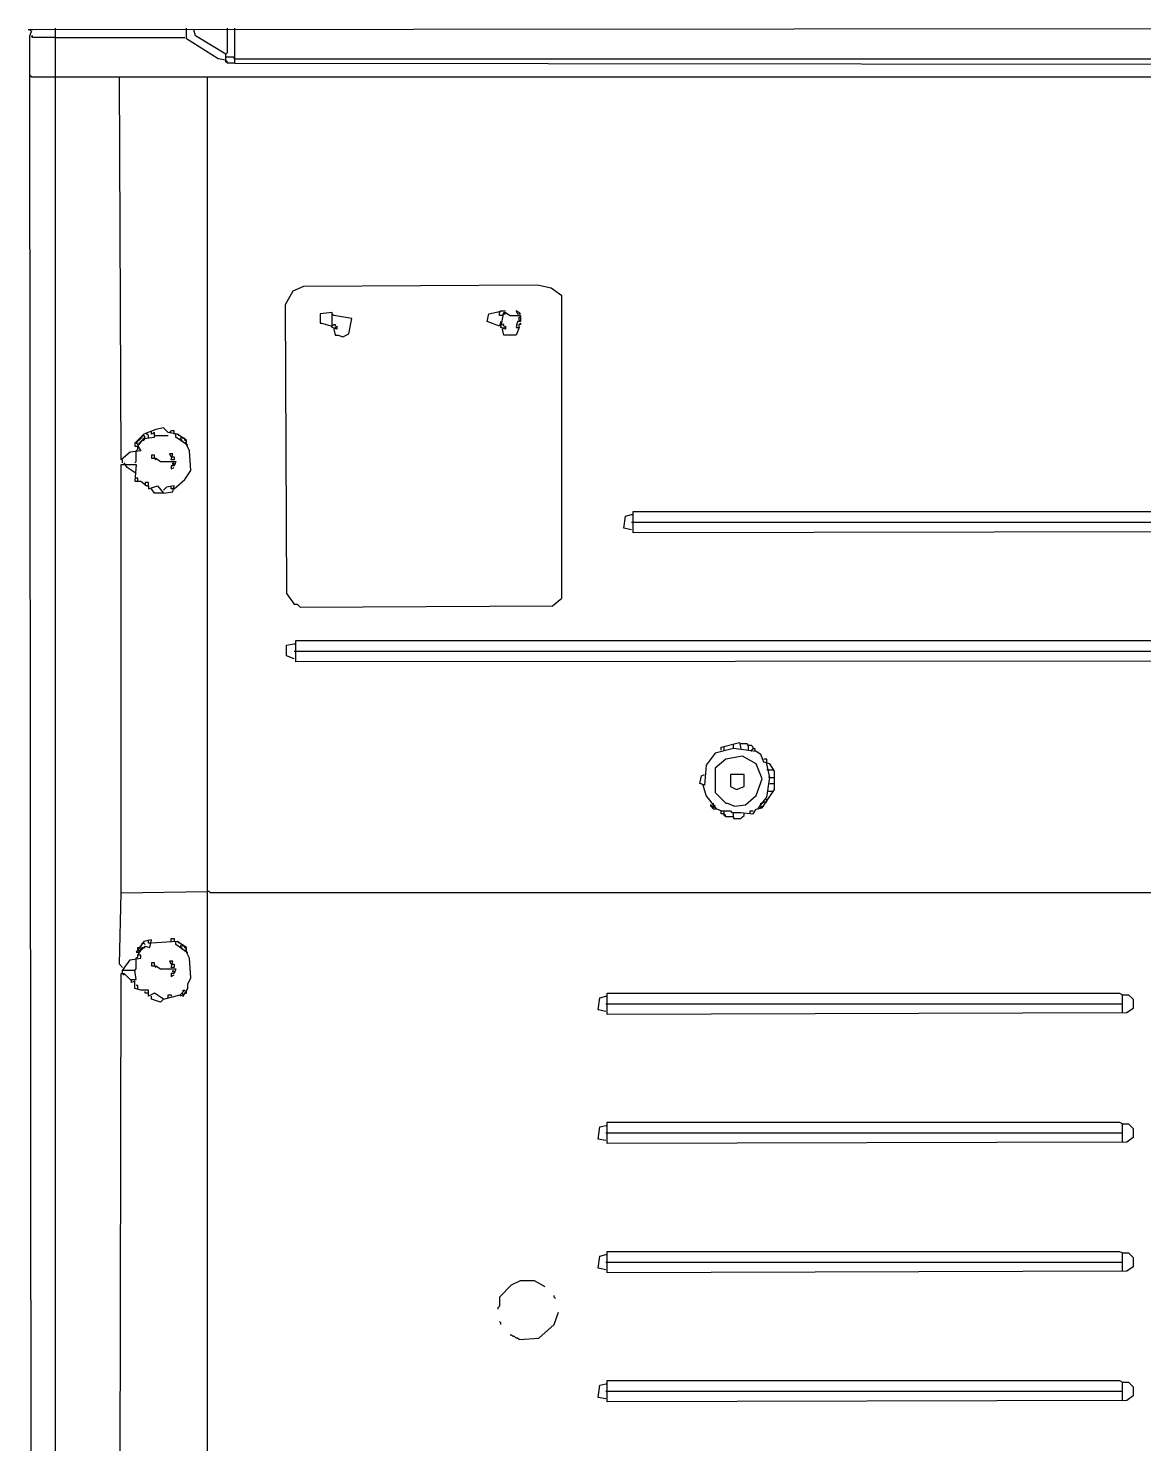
# Model space of a CAD drawing. Extents: x 3792242 to 5145247, y -1546315 to -1031918.
# Drawn here: x 4207860 to 4208379, y -1492324 to -1491666 of the extents above; entities that cross this region are included whole.
import ezdxf

# ---------------------------------------------------------------- set-up
doc = ezdxf.new("R2010")
doc.units = 0
doc.header["$MEASUREMENT"] = 0
doc.layers.add('ZZ-chladenie', color=133, linetype='CONTINUOUS')

msp = doc.modelspace()

# ---------------------------------------------------------------- linework, layer by layer
at = {"layer": 'ZZ-chladenie', "color": 9}
for p, q in [((4207862.541, -1491666.844), (4207860.422, -1491666.844)), ((4207861.835, -1491667.551), (4207861.128, -1491666.844)), ((4207861.128, -1491669.671), (4207861.835, -1491667.551)), ((4208792.44, -1491666.137), (4207862.541, -1491666.844)), ((4207873.14, -1492975.641), (4207873.14, -1491666.137)), ((4207933.909, -1491666.844), (4207933.909, -1491666.137)), ((4207933.909, -1491671.084), (4207933.909, -1491666.844)), ((4207938.149, -1491669.671), (4207937.442, -1491666.844)), ((4207952.988, -1491677.444), (4207952.988, -1491666.137)), ((4207956.52, -1491682.389), (4207956.52, -1491666.137)), ((4207861.128, -1491687.336), (4207861.128, -1491669.671)), ((4207862.541, -1491670.377), (4207861.835, -1491669.671)), ((4207861.835, -1491669.671), (4207862.541, -1491669.671)), ((4207873.14, -1491670.377), (4207862.541, -1491670.377)), ((4207873.14, -1491670.377), (4207933.202, -1491670.377)), ((4207948.748, -1491680.27), (4207933.909, -1491671.084)), ((4207952.281, -1491678.15), (4207938.149, -1491669.671)), ((4207952.281, -1491680.976), (4207948.748, -1491680.27)), ((4207952.281, -1491678.15), (4207952.988, -1491677.444)), ((4207952.281, -1491681.683), (4207952.281, -1491678.15)), ((4207955.814, -1491679.563), (4207952.281, -1491679.563)), ((4207952.281, -1491680.976), (4207952.988, -1491681.683)), ((4207956.52, -1491680.27), (4207955.814, -1491679.563)), ((4207956.52, -1491680.27), (4208700.58, -1491680.27)), ((4207862.22, -1492975.641), (4207861.128, -1491687.336)), ((4207861.835, -1491688.749), (4207861.128, -1491688.042)), ((4207952.988, -1491682.389), (4207952.281, -1491681.683)), ((4207956.52, -1491682.389), (4207952.988, -1491682.389)), ((4207956.52, -1491682.389), (4208700.58, -1491683.096)), ((4207861.835, -1491688.749), (4207873.14, -1491688.749)), ((4207873.14, -1491688.749), (4207902.818, -1491688.749)), ((4207903.524, -1491866.815), (4207902.818, -1491688.749)), ((4207902.818, -1491688.749), (4207943.801, -1491688.749)), ((4207943.801, -1492975.641), (4207943.801, -1491688.749)), ((4207943.801, -1491688.749), (4208752.87, -1491688.749)), ((4207988.318, -1491786.261), (4207983.372, -1491788.381)), ((4208097.135, -1491785.555), (4207988.318, -1491786.261)), ((4208103.495, -1491786.968), (4208097.135, -1491785.555)), ((4207983.372, -1491788.381), (4207979.838, -1491794.741)), ((4208108.442, -1491790.501), (4208103.495, -1491786.968)), ((4208108.442, -1491931.116), (4208108.442, -1491790.501)), ((4207979.838, -1491794.741), (4207980.545, -1491928.996)), ((4208001.743, -1491798.273), (4207996.09, -1491798.98)), ((4207996.09, -1491798.98), (4207996.09, -1491803.22)), ((4208001.743, -1491805.339), (4208001.743, -1491798.273)), ((4208002.45, -1491799.687), (4208001.743, -1491798.98)), ((4208010.929, -1491801.1), (4208002.45, -1491799.687)), ((4208073.817, -1491802.513), (4208074.524, -1491798.98)), ((4208074.524, -1491798.98), (4208080.884, -1491797.567)), ((4208079.47, -1491798.273), (4208080.177, -1491797.567)), ((4208079.47, -1491799.687), (4208079.47, -1491798.273)), ((4208080.884, -1491799.687), (4208079.47, -1491799.687)), ((4208080.177, -1491797.567), (4208080.884, -1491797.567)), ((4208080.177, -1491805.339), (4208081.59, -1491798.273)), ((4208080.884, -1491797.567), (4208082.297, -1491797.567)), ((4208080.884, -1491799.687), (4208081.59, -1491798.98)), ((4208081.59, -1491798.273), (4208082.297, -1491798.273)), ((4208081.59, -1491798.98), (4208082.297, -1491798.98)), ((4208082.297, -1491798.273), (4208084.417, -1491799.687)), ((4208084.417, -1491799.687), (4208089.363, -1491799.687)), ((4208088.656, -1491798.273), (4208087.243, -1491797.567)), ((4208087.243, -1491797.567), (4208087.95, -1491798.98)), ((4208087.95, -1491798.98), (4208089.363, -1491798.98)), ((4208089.363, -1491798.98), (4208088.656, -1491798.273)), ((4208089.363, -1491799.687), (4208089.363, -1491802.513)), ((4207996.09, -1491803.22), (4207996.797, -1491803.22)), ((4207996.797, -1491803.22), (4208001.743, -1491804.633)), ((4208001.743, -1491804.633), (4208002.45, -1491803.926)), ((4208003.863, -1491806.046), (4208001.743, -1491805.339)), ((4208002.45, -1491803.926), (4208003.156, -1491803.926)), ((4208002.45, -1491806.046), (4208003.863, -1491804.633)), ((4208002.45, -1491806.046), (4208003.156, -1491808.873)), ((4208003.156, -1491803.926), (4208003.156, -1491804.633)), ((4208003.863, -1491804.633), (4208003.863, -1491806.046)), ((4208009.516, -1491808.166), (4208010.929, -1491801.1)), ((4208079.47, -1491804.633), (4208073.817, -1491802.513)), ((4208080.177, -1491802.513), (4208079.47, -1491804.633)), ((4208082.297, -1491806.046), (4208080.177, -1491805.339)), ((4208081.59, -1491803.926), (4208080.884, -1491803.926)), ((4208080.884, -1491803.926), (4208081.59, -1491804.633)), ((4208080.884, -1491806.046), (4208082.297, -1491804.633)), ((4208081.59, -1491808.873), (4208080.884, -1491806.046)), ((4208081.59, -1491804.633), (4208081.59, -1491803.926)), ((4208082.297, -1491804.633), (4208082.297, -1491806.046)), ((4208087.95, -1491802.513), (4208087.243, -1491805.339)), ((4208087.95, -1491803.926), (4208087.243, -1491803.926)), ((4208087.243, -1491805.339), (4208088.656, -1491805.339)), ((4208088.656, -1491805.339), (4208087.243, -1491808.873)), ((4208089.363, -1491802.513), (4208087.95, -1491802.513)), ((4208088.656, -1491801.807), (4208088.656, -1491800.393)), ((4208088.656, -1491800.393), (4208089.363, -1491800.393)), ((4208088.656, -1491801.807), (4208089.363, -1491801.807)), ((4208088.656, -1491803.926), (4208089.363, -1491803.22)), ((4208088.656, -1491805.339), (4208088.656, -1491803.926)), ((4208089.363, -1491803.926), (4208088.656, -1491803.926)), ((4208089.363, -1491803.22), (4208089.363, -1491803.926)), ((4208003.156, -1491808.873), (4208004.569, -1491808.873)), ((4208004.569, -1491808.873), (4208006.69, -1491809.58)), ((4208006.69, -1491809.58), (4208009.516, -1491808.166)), ((4208087.243, -1491808.873), (4208081.59, -1491808.873)), ((4207923.31, -1491851.976), (4207919.777, -1491852.682)), ((4207925.429, -1491854.095), (4207923.31, -1491851.976)), ((4207914.124, -1491854.802), (4207909.884, -1491859.042)), ((4207909.884, -1491859.042), (4207909.884, -1491860.455)), ((4207910.591, -1491859.042), (4207911.297, -1491858.335)), ((4207911.297, -1491859.748), (4207910.591, -1491859.042)), ((4207911.297, -1491860.455), (4207914.124, -1491856.922)), ((4207911.297, -1491858.335), (4207911.297, -1491857.629)), ((4207911.297, -1491857.629), (4207912.004, -1491857.629)), ((4207912.004, -1491857.629), (4207912.711, -1491856.922)), ((4207912.004, -1491859.042), (4207912.711, -1491858.335)), ((4207912.004, -1491859.748), (4207912.004, -1491859.042)), ((4207912.711, -1491856.922), (4207913.417, -1491856.216)), ((4207912.711, -1491858.335), (4207913.417, -1491857.629)), ((4207913.417, -1491856.216), (4207913.417, -1491855.509)), ((4207913.417, -1491855.509), (4207914.124, -1491855.509)), ((4207913.417, -1491857.629), (4207914.124, -1491857.629)), ((4207919.777, -1491852.682), (4207914.124, -1491854.802)), ((4207914.831, -1491856.216), (4207914.124, -1491855.509)), ((4207914.124, -1491856.922), (4207914.831, -1491856.216)), ((4207914.124, -1491856.922), (4207919.07, -1491856.216)), ((4207914.124, -1491857.629), (4207914.831, -1491856.922)), ((4207915.537, -1491854.802), (4207915.537, -1491854.095)), ((4207916.244, -1491855.509), (4207915.537, -1491854.802)), ((4207916.244, -1491856.922), (4207916.244, -1491855.509)), ((4207917.657, -1491854.802), (4207917.657, -1491853.389)), ((4207919.07, -1491854.095), (4207917.657, -1491854.802)), ((4207919.07, -1491856.216), (4207919.07, -1491854.095)), ((4207919.07, -1491855.509), (4207925.429, -1491855.509)), ((4207929.67, -1491854.802), (4207925.429, -1491854.095)), ((4207926.842, -1491853.389), (4207926.136, -1491854.095)), ((4207926.136, -1491854.095), (4207926.842, -1491854.095)), ((4207928.256, -1491853.389), (4207926.842, -1491853.389)), ((4207928.256, -1491854.802), (4207928.256, -1491853.389)), ((4207928.963, -1491856.216), (4207928.963, -1491854.802)), ((4207933.909, -1491859.748), (4207928.963, -1491856.216)), ((4207933.909, -1491857.629), (4207929.67, -1491854.802)), ((4207930.376, -1491855.509), (4207930.376, -1491854.802)), ((4207931.083, -1491856.922), (4207931.789, -1491856.216)), ((4207931.789, -1491857.629), (4207931.083, -1491856.922)), ((4207931.789, -1491856.216), (4207932.496, -1491856.922)), ((4207931.789, -1491858.335), (4207931.789, -1491857.629)), ((4207932.496, -1491858.335), (4207931.789, -1491858.335)), ((4207933.202, -1491856.922), (4207932.496, -1491856.922)), ((4207933.202, -1491857.629), (4207933.202, -1491856.922)), ((4207933.909, -1491858.335), (4207933.202, -1491857.629)), ((4207933.202, -1491859.042), (4207933.909, -1491858.335)), ((4207933.909, -1491859.748), (4207933.202, -1491859.042)), ((4207933.909, -1491859.748), (4207933.909, -1491857.629)), ((4207907.764, -1491863.282), (4207903.524, -1491866.815)), ((4207912.711, -1491862.575), (4207907.764, -1491863.282)), ((4207909.884, -1491860.455), (4207911.297, -1491860.455)), ((4207910.591, -1491862.575), (4207911.297, -1491861.868)), ((4207910.591, -1491867.521), (4207910.591, -1491862.575)), ((4207911.297, -1491860.455), (4207912.004, -1491859.748)), ((4207911.297, -1491861.868), (4207911.297, -1491860.455)), ((4207911.297, -1491860.455), (4207912.711, -1491862.575)), ((4207919.07, -1491864.695), (4207917.657, -1491864.695)), ((4207917.657, -1491864.695), (4207917.657, -1491866.108)), ((4207919.07, -1491866.108), (4207919.07, -1491864.695)), ((4207927.549, -1491863.989), (4207926.136, -1491863.989)), ((4207926.136, -1491863.989), (4207926.842, -1491865.402)), ((4207926.842, -1491866.815), (4207927.549, -1491863.989)), ((4207926.842, -1491865.402), (4207928.256, -1491865.402)), ((4207928.256, -1491865.402), (4207928.256, -1491866.815)), ((4207933.909, -1491859.748), (4207934.615, -1491859.748)), ((4207935.322, -1491862.575), (4207933.909, -1491859.748)), ((4207936.029, -1491871.761), (4207935.322, -1491862.575)), ((4207903.524, -1492068.198), (4207903.524, -1491868.934)), ((4207903.524, -1491868.934), (4207910.591, -1491868.934)), ((4207904.231, -1491868.228), (4207904.231, -1491866.815)), ((4207906.351, -1491870.348), (4207904.938, -1491868.228)), ((4207910.591, -1491873.174), (4207906.351, -1491870.348)), ((4207909.884, -1491868.228), (4207910.591, -1491867.521)), ((4207910.591, -1491868.934), (4207909.884, -1491876.707)), ((4207917.657, -1491866.108), (4207919.777, -1491866.108)), ((4207919.07, -1491866.108), (4207919.777, -1491866.815)), ((4207919.777, -1491866.108), (4207921.897, -1491867.521)), ((4207921.897, -1491867.521), (4207928.963, -1491867.521)), ((4207928.256, -1491866.815), (4207926.842, -1491866.815)), ((4207928.256, -1491869.641), (4207926.842, -1491869.641)), ((4207926.842, -1491869.641), (4207926.842, -1491871.054)), ((4207926.842, -1491871.054), (4207928.256, -1491870.348)), ((4207927.549, -1491868.934), (4207927.549, -1491868.228)), ((4207927.549, -1491868.228), (4207928.256, -1491868.934)), ((4207928.256, -1491868.934), (4207927.549, -1491868.934)), ((4207928.963, -1491867.521), (4207928.256, -1491869.641)), ((4207933.202, -1491876), (4207936.029, -1491871.761)), ((4207910.591, -1491875.294), (4207909.884, -1491875.294)), ((4207909.884, -1491876.707), (4207912.711, -1491876.707)), ((4207911.297, -1491875.294), (4207910.591, -1491875.294)), ((4207911.297, -1491876.707), (4207911.297, -1491875.294)), ((4207912.711, -1491876.707), (4207915.537, -1491878.827)), ((4207916.244, -1491877.414), (4207914.831, -1491877.414)), ((4207914.831, -1491877.414), (4207914.831, -1491878.12)), ((4207914.831, -1491878.12), (4207914.831, -1491878.827)), ((4207915.537, -1491878.827), (4207916.244, -1491878.827)), ((4207916.244, -1491878.827), (4207916.244, -1491877.414)), ((4207916.244, -1491878.827), (4207916.244, -1491880.24)), ((4207916.244, -1491880.24), (4207920.483, -1491878.827)), ((4207920.483, -1491878.827), (4207923.31, -1491882.36)), ((4207928.256, -1491878.827), (4207924.723, -1491879.534)), ((4207926.842, -1491880.24), (4207926.842, -1491878.827)), ((4207927.549, -1491881.653), (4207928.256, -1491878.827)), ((4207928.256, -1491880.24), (4207933.202, -1491876)), ((4207919.07, -1491882.36), (4207917.657, -1491880.24)), ((4207923.31, -1491882.36), (4207919.07, -1491882.36)), ((4207924.723, -1491879.534), (4207923.31, -1491880.947)), ((4207923.31, -1491882.36), (4207927.549, -1491881.653)), ((4207928.256, -1491880.24), (4207926.842, -1491880.24)), ((4208141.652, -1491900.732), (4208141.652, -1491890.839)), ((4208141.652, -1491890.839), (4208513.329, -1491890.839)), ((4208137.412, -1491898.612), (4208138.119, -1491892.959)), ((4208140.946, -1491899.318), (4208137.412, -1491898.612)), ((4208138.119, -1491892.959), (4208140.946, -1491892.252)), ((4208140.946, -1491892.252), (4208141.652, -1491892.252)), ((4208140.946, -1491895.786), (4208514.742, -1491895.786)), ((4208516.862, -1491900.025), (4208141.652, -1491900.732)), ((4207980.545, -1491928.996), (4207984.078, -1491933.943)), ((4208104.202, -1491934.649), (4208108.442, -1491931.116)), ((4207984.078, -1491933.943), (4207985.491, -1491933.943)), ((4207985.491, -1491933.943), (4207986.905, -1491935.356)), ((4207986.905, -1491935.356), (4208104.202, -1491934.649)), ((4207984.785, -1491960.794), (4207984.785, -1491950.901)), ((4207984.785, -1491950.901), (4208670.196, -1491950.901)), ((4207980.545, -1491953.021), (4207984.078, -1491952.314)), ((4207980.545, -1491957.968), (4207980.545, -1491953.021)), ((4207984.078, -1491959.381), (4207980.545, -1491957.968)), ((4207984.078, -1491952.314), (4207984.785, -1491952.314)), ((4207984.078, -1491955.847), (4208671.609, -1491955.847)), ((4208673.729, -1491960.087), (4207984.785, -1491960.794)), ((4208179.809, -1492003.19), (4208175.569, -1492008.843)), ((4208188.288, -1492001.07), (4208179.809, -1492003.19)), ((4208182.635, -1492000.364), (4208191.114, -1491998.244)), ((4208182.635, -1492001.777), (4208182.635, -1492000.364)), ((4208184.049, -1492001.777), (4208184.049, -1492000.364)), ((4208188.288, -1492001.07), (4208188.288, -1491998.951)), ((4208198.887, -1492002.484), (4208188.288, -1492001.07)), ((4208191.114, -1491998.244), (4208191.821, -1492001.07)), ((4208194.648, -1491998.951), (4208191.821, -1491998.951)), ((4208195.355, -1491999.657), (4208194.648, -1491998.951)), ((4208196.768, -1491999.657), (4208195.355, -1491999.657)), ((4208195.355, -1492001.777), (4208195.355, -1491999.657)), ((4208197.474, -1492000.364), (4208196.768, -1491999.657)), ((4208196.768, -1492001.777), (4208197.474, -1492001.07)), ((4208196.768, -1492002.484), (4208196.768, -1492001.777)), ((4208197.474, -1492001.07), (4208197.474, -1492000.364)), ((4208197.474, -1492001.07), (4208198.181, -1492001.07)), ((4208198.181, -1492001.07), (4208198.181, -1492002.484)), ((4208201.008, -1492003.897), (4208198.887, -1492002.484)), ((4208202.421, -1492007.43), (4208201.008, -1492003.897)), ((4208175.569, -1492008.843), (4208174.863, -1492018.029)), ((4208184.755, -1492006.017), (4208179.809, -1492010.256)), ((4208179.809, -1492010.256), (4208179.809, -1492021.562)), ((4208192.528, -1492004.604), (4208184.755, -1492006.017)), ((4208198.887, -1492008.136), (4208192.528, -1492004.604)), ((4208201.714, -1492015.203), (4208198.887, -1492008.136)), ((4208203.834, -1492006.017), (4208202.421, -1492006.017)), ((4208205.247, -1492008.136), (4208202.421, -1492007.43)), ((4208203.834, -1492008.136), (4208203.834, -1492006.017)), ((4208205.247, -1492014.496), (4208203.834, -1492008.136)), ((4208207.367, -1492011.67), (4208205.247, -1492008.136)), ((4208172.743, -1492017.322), (4208173.449, -1492013.789)), ((4208173.449, -1492013.789), (4208174.863, -1492013.083)), ((4208193.235, -1492013.083), (4208186.875, -1492013.083)), ((4208186.875, -1492013.083), (4208186.875, -1492018.736)), ((4208193.235, -1492018.736), (4208193.235, -1492013.083)), ((4208198.887, -1492022.975), (4208201.714, -1492015.203)), ((4208204.54, -1492010.963), (4208203.834, -1492010.963)), ((4208203.834, -1492023.682), (4208205.247, -1492014.496)), ((4208204.54, -1492010.963), (4208206.66, -1492010.963)), ((4208205.247, -1492014.496), (4208204.54, -1492014.496)), ((4208205.247, -1492014.496), (4208207.367, -1492014.496)), ((4208207.367, -1492020.149), (4208207.367, -1492011.67)), ((4208174.863, -1492018.029), (4208172.743, -1492017.322)), ((4208174.156, -1492018.029), (4208173.449, -1492017.322)), ((4208175.569, -1492022.975), (4208174.156, -1492018.029)), ((4208178.396, -1492026.509), (4208175.569, -1492022.975)), ((4208179.809, -1492021.562), (4208184.755, -1492026.509)), ((4208186.875, -1492018.736), (4208189.701, -1492020.149)), ((4208189.701, -1492020.149), (4208193.235, -1492018.736)), ((4208193.942, -1492027.215), (4208198.887, -1492022.975)), ((4208201.008, -1492027.215), (4208203.834, -1492023.682)), ((4208201.714, -1492028.628), (4208207.367, -1492020.149)), ((4208203.127, -1492024.388), (4208203.834, -1492023.682)), ((4208204.54, -1492020.856), (4208206.66, -1492020.856)), ((4208205.247, -1492017.322), (4208207.367, -1492017.322)), ((4208178.396, -1492027.922), (4208177.689, -1492027.215)), ((4208177.689, -1492027.215), (4208177.689, -1492027.922)), ((4208177.689, -1492027.922), (4208178.396, -1492027.922)), ((4208180.516, -1492029.335), (4208178.396, -1492026.509)), ((4208178.396, -1492027.922), (4208179.103, -1492028.628)), ((4208178.396, -1492028.628), (4208178.396, -1492027.922)), ((4208179.103, -1492029.335), (4208178.396, -1492028.628)), ((4208179.103, -1492027.215), (4208179.103, -1492026.509)), ((4208179.809, -1492027.922), (4208179.103, -1492027.215)), ((4208179.103, -1492028.628), (4208179.809, -1492027.922)), ((4208179.103, -1492028.628), (4208179.809, -1492027.922)), ((4208180.516, -1492029.335), (4208179.103, -1492029.335)), ((4208182.635, -1492030.041), (4208180.516, -1492029.335)), ((4208182.635, -1492031.454), (4208182.635, -1492030.041)), ((4208182.635, -1492030.041), (4208184.049, -1492030.041)), ((4208184.049, -1492032.161), (4208184.049, -1492030.041)), ((4208184.049, -1492030.041), (4208186.875, -1492030.041)), ((4208184.755, -1492026.509), (4208185.462, -1492026.509)), ((4208185.462, -1492026.509), (4208188.995, -1492027.922)), ((4208186.875, -1492030.041), (4208187.582, -1492030.748)), ((4208188.995, -1492027.922), (4208193.942, -1492027.215)), ((4208196.061, -1492031.454), (4208196.061, -1492030.041)), ((4208196.061, -1492030.041), (4208197.474, -1492030.041)), ((4208197.474, -1492031.454), (4208198.887, -1492029.335)), ((4208198.887, -1492029.335), (4208201.714, -1492028.628)), ((4208199.594, -1492029.335), (4208201.008, -1492027.215)), ((4208200.301, -1492027.922), (4208201.008, -1492027.215)), ((4208200.301, -1492027.922), (4208201.008, -1492028.628)), ((4208201.008, -1492028.628), (4208200.301, -1492027.922)), ((4208201.008, -1492027.215), (4208201.008, -1492026.509)), ((4208201.008, -1492026.509), (4208201.714, -1492026.509)), ((4208201.008, -1492028.628), (4208201.714, -1492027.922)), ((4208201.714, -1492026.509), (4208202.421, -1492025.802)), ((4208201.714, -1492027.922), (4208202.421, -1492027.922)), ((4208202.421, -1492025.802), (4208203.127, -1492025.802)), ((4208202.421, -1492027.922), (4208202.421, -1492027.215)), ((4208203.834, -1492025.095), (4208203.127, -1492024.388)), ((4208203.127, -1492025.802), (4208203.834, -1492025.802)), ((4208203.834, -1492025.802), (4208203.834, -1492025.095)), ((4208184.049, -1492031.454), (4208182.635, -1492031.454)), ((4208184.049, -1492031.454), (4208184.755, -1492032.161)), ((4208184.755, -1492032.868), (4208184.049, -1492032.161)), ((4208188.288, -1492032.868), (4208184.755, -1492032.868)), ((4208187.582, -1492030.748), (4208188.288, -1492030.748)), ((4208188.288, -1492032.868), (4208188.288, -1492030.748)), ((4208188.288, -1492030.748), (4208191.821, -1492030.748)), ((4208188.288, -1492032.868), (4208188.288, -1492033.575)), ((4208188.288, -1492033.575), (4208191.821, -1492033.575)), ((4208191.821, -1492030.748), (4208197.474, -1492031.454)), ((4208191.821, -1492033.575), (4208192.528, -1492032.868)), ((4208192.528, -1492032.868), (4208193.235, -1492032.161)), ((4208193.235, -1492032.161), (4208193.235, -1492031.454)), ((4207902.818, -1492101.409), (4207903.524, -1492068.198)), ((4207903.524, -1492068.198), (4207943.801, -1492067.492)), ((4207944.508, -1492067.492), (4207943.801, -1492067.492)), ((4207945.215, -1492068.198), (4207944.508, -1492067.492)), ((4208420.057, -1492068.198), (4207945.215, -1492068.198)), ((4207926.842, -1492090.81), (4207926.842, -1492089.397)), ((4207926.842, -1492089.397), (4207928.256, -1492089.397)), ((4207928.256, -1492089.397), (4207928.256, -1492090.81)), ((4207914.124, -1492090.81), (4207910.591, -1492095.756)), ((4207910.591, -1492095.756), (4207911.297, -1492095.756)), ((4207911.297, -1492094.343), (4207911.297, -1492093.636)), ((4207911.297, -1492093.636), (4207912.004, -1492093.636)), ((4207911.297, -1492097.17), (4207912.711, -1492095.049)), ((4207911.297, -1492095.756), (4207912.004, -1492095.756)), ((4207912.004, -1492093.636), (4207912.711, -1492092.93)), ((4207912.004, -1492095.049), (4207912.711, -1492094.343)), ((4207912.004, -1492095.756), (4207912.004, -1492095.049)), ((4207912.711, -1492092.93), (4207913.417, -1492092.223)), ((4207912.711, -1492095.049), (4207914.831, -1492092.93)), ((4207912.711, -1492094.343), (4207913.417, -1492093.636)), ((4207913.417, -1492092.223), (4207913.417, -1492091.517)), ((4207913.417, -1492091.517), (4207914.124, -1492091.517)), ((4207913.417, -1492093.636), (4207914.831, -1492093.636)), ((4207917.657, -1492090.104), (4207914.124, -1492090.81)), ((4207914.124, -1492091.517), (4207914.831, -1492092.223)), ((4207914.831, -1492092.93), (4207916.95, -1492093.636)), ((4207916.244, -1492091.517), (4207916.244, -1492090.104)), ((4207917.657, -1492091.517), (4207916.244, -1492091.517)), ((4207916.95, -1492093.636), (4207917.657, -1492090.104)), ((4207929.67, -1492090.81), (4207917.657, -1492091.517)), ((4207928.963, -1492092.223), (4207928.963, -1492090.81)), ((4207933.909, -1492095.756), (4207928.963, -1492092.223)), ((4207933.909, -1492093.636), (4207929.67, -1492090.81)), ((4207930.376, -1492091.517), (4207930.376, -1492090.81)), ((4207931.083, -1492092.93), (4207931.789, -1492092.223)), ((4207931.789, -1492093.636), (4207931.083, -1492092.93)), ((4207931.789, -1492092.223), (4207932.496, -1492092.93)), ((4207931.789, -1492094.343), (4207931.789, -1492093.636)), ((4207932.496, -1492094.343), (4207931.789, -1492094.343)), ((4207933.202, -1492092.93), (4207932.496, -1492092.93)), ((4207933.202, -1492093.636), (4207933.202, -1492092.93)), ((4207933.909, -1492094.343), (4207933.202, -1492093.636)), ((4207933.202, -1492095.049), (4207933.909, -1492094.343)), ((4207933.909, -1492095.756), (4207933.202, -1492095.049)), ((4207933.909, -1492095.756), (4207933.909, -1492093.636)), ((4207933.909, -1492095.756), (4207934.615, -1492095.756)), ((4207935.322, -1492098.583), (4207933.909, -1492095.756)), ((4207904.231, -1492102.822), (4207902.818, -1492101.409)), ((4207904.231, -1492104.236), (4207907.764, -1492099.289)), ((4207907.764, -1492099.289), (4207912.711, -1492098.583)), ((4207910.591, -1492098.583), (4207911.297, -1492097.876)), ((4207910.591, -1492103.529), (4207910.591, -1492098.583)), ((4207911.297, -1492097.876), (4207911.297, -1492097.17)), ((4207912.711, -1492097.17), (4207911.297, -1492097.17)), ((4207912.711, -1492098.583), (4207912.711, -1492097.17)), ((4207919.07, -1492100.702), (4207917.657, -1492100.702)), ((4207917.657, -1492100.702), (4207917.657, -1492102.115)), ((4207917.657, -1492102.115), (4207919.777, -1492102.115)), ((4207919.07, -1492102.115), (4207919.07, -1492100.702)), ((4207919.07, -1492102.115), (4207919.777, -1492102.822)), ((4207919.777, -1492102.115), (4207921.897, -1492103.529)), ((4207927.549, -1492099.996), (4207926.136, -1492099.996)), ((4207926.136, -1492099.996), (4207926.842, -1492101.409)), ((4207926.842, -1492102.822), (4207927.549, -1492099.996)), ((4207926.842, -1492101.409), (4207928.256, -1492101.409)), ((4207928.256, -1492101.409), (4207928.256, -1492102.822)), ((4207936.029, -1492107.768), (4207935.322, -1492098.583)), ((4207902.818, -1492542.333), (4207903.524, -1492105.649)), ((4207903.524, -1492105.649), (4207904.938, -1492105.649)), ((4207904.231, -1492105.649), (4207904.231, -1492104.236)), ((4207909.884, -1492104.236), (4207904.231, -1492104.236)), ((4207904.231, -1492105.649), (4207904.938, -1492106.355)), ((4207904.938, -1492105.649), (4207907.764, -1492108.475)), ((4207907.764, -1492108.475), (4207910.591, -1492108.475)), ((4207908.471, -1492109.888), (4207908.471, -1492108.475)), ((4207909.884, -1492109.182), (4207908.471, -1492109.888)), ((4207909.884, -1492104.236), (4207910.591, -1492103.529)), ((4207910.591, -1492108.475), (4207909.884, -1492104.236)), ((4207909.884, -1492112.715), (4207909.884, -1492109.182)), ((4207921.897, -1492103.529), (4207928.963, -1492103.529)), ((4207928.256, -1492102.822), (4207926.842, -1492102.822)), ((4207928.256, -1492105.649), (4207926.842, -1492105.649)), ((4207926.842, -1492105.649), (4207926.842, -1492107.062)), ((4207926.842, -1492107.062), (4207928.256, -1492106.355)), ((4207927.549, -1492104.942), (4207927.549, -1492104.236)), ((4207927.549, -1492104.236), (4207928.256, -1492104.942)), ((4207928.256, -1492104.942), (4207927.549, -1492104.942)), ((4207928.963, -1492103.529), (4207928.256, -1492105.649)), ((4207934.615, -1492110.595), (4207936.029, -1492107.768)), ((4207912.711, -1492113.422), (4207909.884, -1492112.715)), ((4207911.297, -1492111.302), (4207910.591, -1492111.302)), ((4207911.297, -1492112.715), (4207911.297, -1492111.302)), ((4207916.244, -1492113.422), (4207912.711, -1492113.422)), ((4207914.831, -1492114.835), (4207914.831, -1492114.128)), ((4207916.244, -1492114.835), (4207914.831, -1492114.835)), ((4207916.244, -1492116.248), (4207916.244, -1492113.422)), ((4207919.07, -1492114.835), (4207916.244, -1492116.248)), ((4207923.31, -1492117.661), (4207919.07, -1492114.835)), ((4207923.31, -1492117.661), (4207931.083, -1492115.541)), ((4207925.429, -1492116.954), (4207925.429, -1492115.541)), ((4207925.429, -1492115.541), (4207926.842, -1492115.541)), ((4207926.842, -1492115.541), (4207926.842, -1492116.248)), ((4207931.083, -1492115.541), (4207933.202, -1492113.422)), ((4207931.083, -1492115.541), (4207931.789, -1492114.835)), ((4207931.083, -1492115.541), (4207931.083, -1492116.248)), ((4207931.083, -1492115.541), (4207932.496, -1492116.248)), ((4207931.789, -1492114.835), (4207932.496, -1492115.541)), ((4207932.496, -1492116.248), (4207934.615, -1492112.715)), ((4207932.496, -1492114.128), (4207932.496, -1492113.422)), ((4207932.496, -1492113.422), (4207933.202, -1492113.422)), ((4207932.496, -1492115.541), (4207933.202, -1492114.835)), ((4207933.202, -1492114.835), (4207933.909, -1492114.835)), ((4207933.909, -1492114.835), (4207933.909, -1492114.128)), ((4207934.615, -1492112.715), (4207934.615, -1492110.595)), ((4208129.64, -1492124.727), (4208129.64, -1492114.835)), ((4208129.64, -1492114.835), (4208367.767, -1492114.835)), ((4208367.767, -1492114.835), (4208369.18, -1492115.541)), ((4208369.18, -1492124.02), (4208369.18, -1492115.541)), ((4208369.18, -1492115.541), (4208372.007, -1492115.541)), ((4208372.007, -1492115.541), (4208374.127, -1492117.661)), ((4207917.657, -1492117.661), (4207917.657, -1492116.248)), ((4207921.897, -1492119.074), (4207917.657, -1492117.661)), ((4207923.31, -1492117.661), (4207921.897, -1492119.074)), ((4207923.31, -1492117.661), (4207922.603, -1492116.954)), ((4208125.4, -1492122.607), (4208126.107, -1492116.954)), ((4208126.107, -1492116.954), (4208128.933, -1492116.248)), ((4208128.933, -1492116.248), (4208129.64, -1492116.248)), ((4208128.933, -1492119.781), (4208369.18, -1492119.781)), ((4208374.127, -1492121.901), (4208371.3, -1492124.02)), ((4208374.127, -1492117.661), (4208374.127, -1492121.901)), ((4208128.933, -1492123.314), (4208125.4, -1492122.607)), ((4208371.3, -1492124.02), (4208129.64, -1492124.727)), ((4208129.64, -1492184.789), (4208129.64, -1492174.897)), ((4208129.64, -1492174.897), (4208367.767, -1492174.897)), ((4208367.767, -1492174.897), (4208369.18, -1492175.603)), ((4208125.4, -1492182.669), (4208126.107, -1492177.016)), ((4208126.107, -1492177.016), (4208128.933, -1492176.31)), ((4208128.933, -1492176.31), (4208129.64, -1492176.31)), ((4208128.933, -1492179.842), (4208369.18, -1492179.842)), ((4208369.18, -1492184.083), (4208369.18, -1492175.603)), ((4208369.18, -1492175.603), (4208372.007, -1492175.603)), ((4208372.007, -1492175.603), (4208374.127, -1492177.723)), ((4208374.127, -1492177.723), (4208374.127, -1492181.963)), ((4208128.933, -1492183.376), (4208125.4, -1492182.669)), ((4208371.3, -1492184.083), (4208129.64, -1492184.789)), ((4208374.127, -1492181.963), (4208371.3, -1492184.083)), ((4208125.4, -1492242.731), (4208126.107, -1492237.078)), ((4208126.107, -1492237.078), (4208128.933, -1492236.372)), ((4208128.933, -1492236.372), (4208129.64, -1492236.372)), ((4208128.933, -1492239.904), (4208369.18, -1492239.904)), ((4208129.64, -1492244.851), (4208129.64, -1492234.958)), ((4208129.64, -1492234.958), (4208367.767, -1492234.958)), ((4208367.767, -1492234.958), (4208369.18, -1492235.665)), ((4208369.18, -1492244.144), (4208369.18, -1492235.665)), ((4208369.18, -1492235.665), (4208372.007, -1492235.665)), ((4208372.007, -1492235.665), (4208374.127, -1492237.785)), ((4208374.127, -1492237.785), (4208374.127, -1492242.024)), ((4208128.933, -1492243.438), (4208125.4, -1492242.731)), ((4208371.3, -1492244.144), (4208129.64, -1492244.851)), ((4208374.127, -1492242.024), (4208371.3, -1492244.144)), ((4208079.47, -1492256.156), (4208085.124, -1492250.503)), ((4208085.124, -1492250.503), (4208089.363, -1492248.384)), ((4208089.363, -1492248.384), (4208095.722, -1492248.384)), ((4208095.722, -1492248.384), (4208100.669, -1492251.21)), ((4208079.47, -1492260.397), (4208078.764, -1492261.103)), ((4208079.47, -1492256.156), (4208079.47, -1492260.397)), ((4208104.908, -1492256.156), (4208104.908, -1492255.45)), ((4208105.615, -1492256.863), (4208104.908, -1492256.156)), ((4208078.764, -1492261.103), (4208078.764, -1492261.81)), ((4208104.908, -1492268.876), (4208107.028, -1492263.223)), ((4208080.177, -1492268.169), (4208079.47, -1492267.462)), ((4208080.177, -1492268.876), (4208080.177, -1492268.169)), ((4208085.124, -1492273.822), (4208084.417, -1492273.822)), ((4208085.83, -1492274.528), (4208085.124, -1492273.822)), ((4208097.842, -1492275.235), (4208104.908, -1492268.876)), ((4208086.537, -1492274.528), (4208085.83, -1492274.528)), ((4208087.243, -1492275.235), (4208086.537, -1492274.528)), ((4208087.95, -1492275.235), (4208087.243, -1492275.235)), ((4208088.656, -1492275.942), (4208087.95, -1492275.235)), ((4208088.656, -1492275.942), (4208097.842, -1492275.235)), ((4208125.4, -1492302.793), (4208126.107, -1492297.14)), ((4208126.107, -1492297.14), (4208128.933, -1492296.433)), ((4208128.933, -1492296.433), (4208129.64, -1492296.433)), ((4208128.933, -1492299.967), (4208369.18, -1492299.967)), ((4208129.64, -1492304.912), (4208129.64, -1492295.02)), ((4208129.64, -1492295.02), (4208367.767, -1492295.02)), ((4208367.767, -1492295.02), (4208369.18, -1492295.726)), ((4208369.18, -1492304.206), (4208369.18, -1492295.726)), ((4208369.18, -1492295.726), (4208372.007, -1492295.726)), ((4208372.007, -1492295.726), (4208374.127, -1492297.847)), ((4208374.127, -1492297.847), (4208374.127, -1492302.086)), ((4208128.933, -1492303.499), (4208125.4, -1492302.793)), ((4208371.3, -1492304.206), (4208129.64, -1492304.912)), ((4208374.127, -1492302.086), (4208371.3, -1492304.206))]:
    msp.add_line(p, q, dxfattribs=at)

doc.saveas('drawing.dxf')
